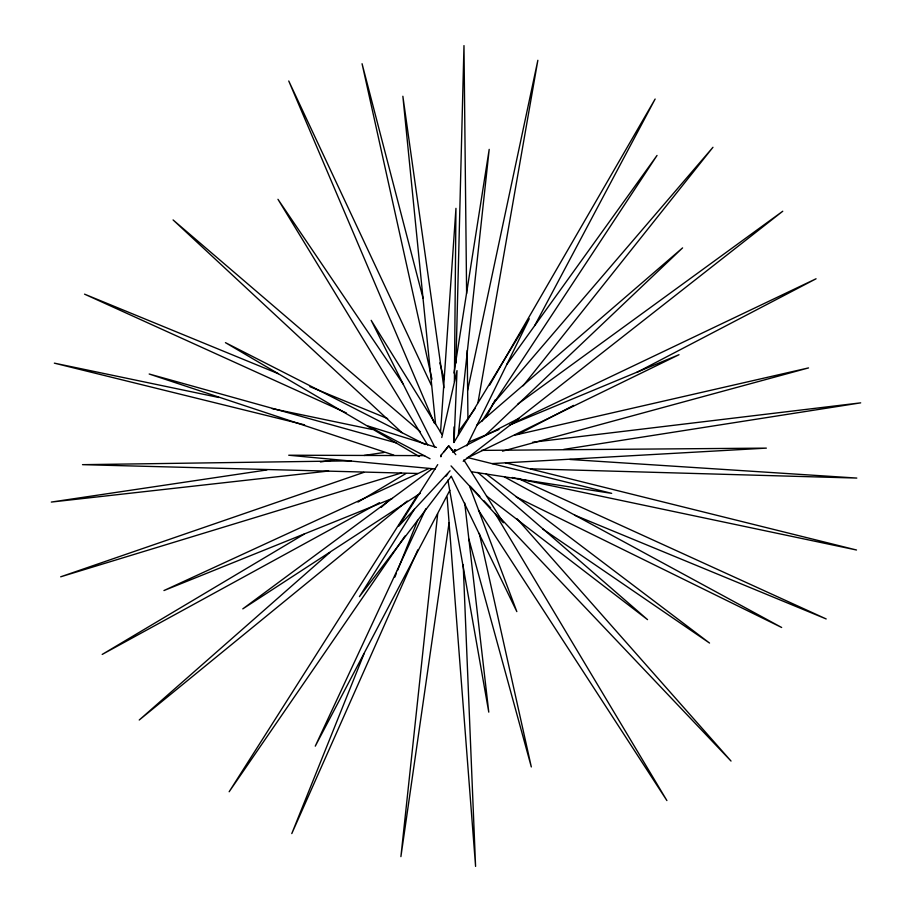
<?xml version="1.0" encoding="UTF-8"?>
<svg xmlns="http://www.w3.org/2000/svg" width="912" height="912" viewBox="0 0 912 912"><rect width="100%" height="100%" fill="white"/><g stroke="black" fill="none" stroke-linecap="round" stroke-linejoin="round"><path stroke-width="1.37" d="M453.857 442.548L454.005 426.93M454.404 381.512L455.954 208.346L440.507 432.55M455.932 363.079L463.98 45.6L466.613 293.504M454.051 442.183L457.015 370.614L441.773 437.543M437.669 513.855L400.904 856.63L449.08 522.701M458.291 435.127L489.197 149.363L453.994 373.042M477.956 402.682L537.852 60.295L467.639 390.302M441.328 454.495L440.884 456.809L441.545 454.655L448.681 445.843L455.806 454.655M364.025 653.79L291.783 833.591L417.821 549.868M394.839 577.114L396.435 573.146M397.495 570.502L417.685 520.262M425.801 508.805L315.267 746.153L449.855 490.28M466.83 445.854L529.268 318.755L454.13 442.092M485.948 417.343L495.307 399.73M534.763 325.493L655.135 99.032L489.676 385.024M414.458 509.135L359.431 596.642L451.349 476.212M417.81 494.737L229.151 791.753L404.985 536.017M437.726 464.618L398.624 526.292L450.061 470.82M481.753 421.435L657.028 155.439L506.924 364.287M446.116 476.189L447.724 473.852M458.827 431.205L475.414 408.131M444.007 451.805L448.681 445.843L453.355 451.805M523.089 385.799L712.956 147.288L492.423 404.506M485.537 435.07L682.586 247.893L476.543 425.471M329.734 552.592L139.228 720.013L407.231 501.064M381.113 507.448L389.675 499.924M455.02 450.619L455.726 450.049M511.45 424.023L782.758 211.231L517.925 403.982M463.205 461.278L518.825 418.403L452.774 452.306M432.22 468.757L242.786 608.874L420.398 493.267M304.141 534.158L102.201 654.428L379.438 502.706M357.994 502.079L405.726 473.647M518.073 434.42L573.637 405.395M636.77 372.427L816.069 278.776L511.518 423.977M467.195 457.961L679.007 354.711L509.557 425.106M428.891 468.529L163.943 590.554L392.456 498.431M468.836 442.024L499.046 429.472M363.785 472.382L60.682 576.806L401.257 473.009M502.523 451.155L808.534 367.912L514.892 435.138M563.684 449.411L860.689 402.853L532.642 442.252M266.885 469.942L51.311 502.067L328.605 471.014M320.431 461.962L334.51 459.865M364.105 455.453L383.827 452.512M492.172 463.581L766.354 448.123L481.536 450.391M351.257 460.834L82.502 464.664L417.73 473.476M424.661 455.624L288.716 455.225L435.32 468.962M530.727 468.836L856.813 478.07L569.852 459.466M471.721 471.778L611.678 493.358L467.4 457.505M218.914 397.507L54.344 363.147L304.608 424.855M271.924 408.565L372.347 429.529M512.145 477.489L856.516 550.004L505.465 462.794M395.899 442.765L149.18 374.011L393.847 455.134M436.449 447.439L368.095 426.052L430.042 458.759M278.263 373.692L84.554 294.154L346.412 412.988M309.898 386.677L387.646 418.597M454.666 450.049L455.761 450.494M574.674 515.166L826.192 618.952L517.902 478.39M516.226 496.972L781.664 627.49L504.461 476.942M425.243 444.509L225.435 342.65L419.201 456.513M454.324 450.095L454.963 450.425M542.765 528.994L709.547 643.063L485.902 473.659M486.529 496.037L647.543 619.636L477.774 472.37M420.409 431.786L173.075 219.929L402.055 432.744M470.09 486.176L479.894 496.516M483.827 500.642L490.69 507.881M498.533 516.146L731.025 761.053L517.024 518.746M451.041 465.907L503.356 522.747L463.82 459.899M403.309 384.226L277.966 199.306L427.66 444.953M478.481 510.184L666.9 800.576L495.148 513.49M442.126 434.614L371.173 320.329L434.671 446.869M451.417 476.509L516.83 611.61L469.897 487.065M431.444 385.468L288.751 80.986L434.283 423.02M468.882 539.14L531.32 766.946L479.302 533.406M423.02 298.099L362.064 63.726L431.957 379.232M439.869 362.896L444.167 379.449M447.895 480.088L488.775 712.135L464.721 503.014M443.927 387.748L402.865 96.25L435.583 424.274M447.108 497.04L475.585 866.4L463.205 564.733M467.218 350.493L467.924 417.457"/></g></svg>
